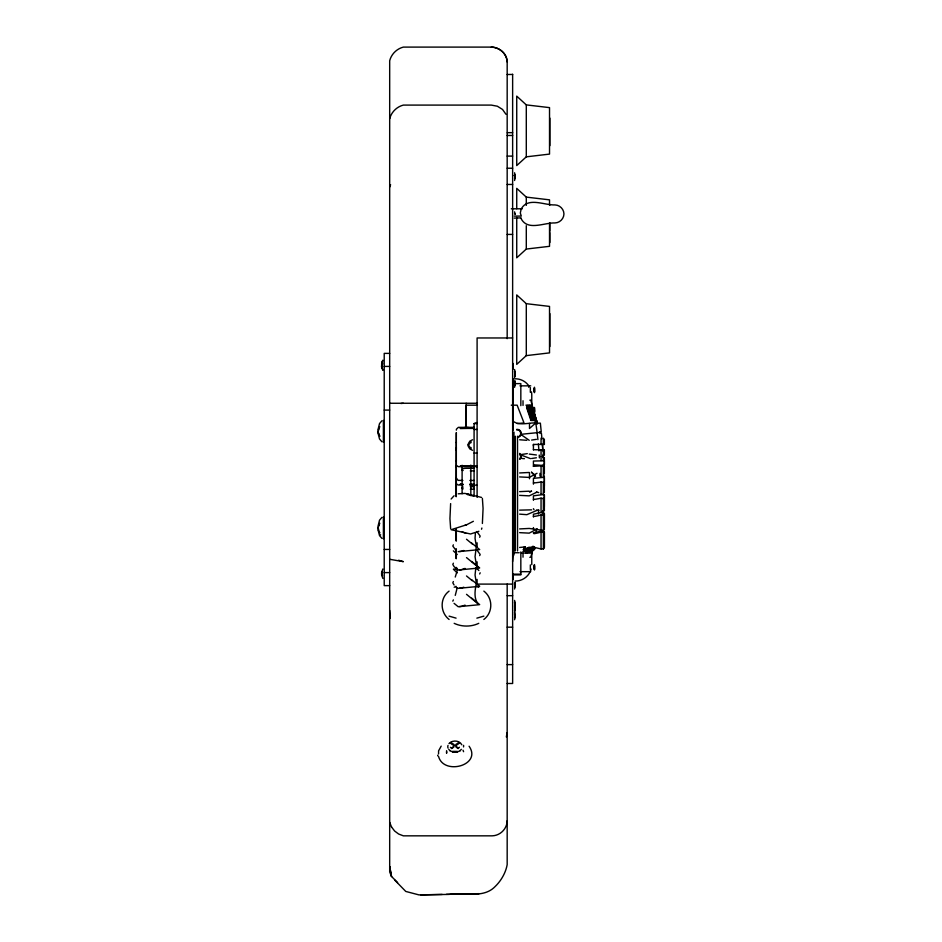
<?xml version="1.0" encoding="UTF-8"?>
<svg xmlns="http://www.w3.org/2000/svg" width="942" height="942" viewBox="0 0 942 942"><rect width="100%" height="100%" fill="white"/><g stroke="black" fill="none" stroke-linecap="round" stroke-linejoin="round"><path stroke-width="1.41" d="M465.925 428.139L466.255 405.178L477.417 405.178M533.419 532.854L541.049 531.17L543.381 531.17L544.358 532.159L544.358 547.961L543.381 548.939L541.049 548.939L533.419 547.184M533.419 466.396L534.02 464.877A46.405 13 -0.1 0 1 541.049 465.336L544.358 465.042L544.358 460.791L533.419 461.05L533.419 466.302L534.02 466.278A46.405 13 0.1 0 0 541.049 465.819L544.358 466.113L544.358 473.59M544.358 455.198L544.358 449.911L533.419 449.699M533.419 445.907L533.419 444.436M544.358 547.067L544.358 532.159M544.358 527.179L544.358 513.496L543.381 512.601L541.049 512.601L533.419 514.214L533.419 516.946M544.358 506.596L544.358 495.233L543.381 494.503L533.419 495.845L533.419 500.226M544.358 486.013L544.358 477.877L543.381 477.37L533.419 478.336L533.419 484.164M544.358 443.776L544.358 444.424L533.419 444.436L533.419 449.899M437.712 755.849L437.712 755.166M438.56 753.941L438.583 750.868L441.197 746.135M446.614 751.645L446.602 753.223L446.602 750.68M463.582 746.924L463.594 745.346M534.55 547.067L534.444 549.798L534.338 547.067M534.373 409.947C534.561 404.777 534.326 415.54 534.514 410.371M534.514 547.278L534.432 548.974L534.373 546.855M543.44 495.198L543.534 492.737M378.048 429.528L379.532 423.547L381.981 420.721M378.66 428.751L378.119 432.319L379.932 436.287M378.048 526.142L379.532 520.161L381.981 517.335M378.201 527.049L378.66 530.876L379.932 532.901M381.557 572.654L382.852 568.98M515.309 177.508L514.567 180.499M514.567 178.815L515.309 176.543L514.567 174.341M515.309 374.327L514.567 377.236M514.85 374.94L514.567 371.077M515.309 384.348L514.567 387.339M514.85 585.123L515.274 583.027M515.309 586.006L514.567 588.997M515.309 584.511L515.003 586.277M515.309 605.129L514.567 608.12M515.309 609.58L514.567 612.571M514.567 610.887L515.003 607.213M515.309 616.751L514.567 619.742M542.415 513.508L542.616 510.729M381.569 363.506L382.852 363.859M475.38 533.466L475.051 538.329L476.311 546.089M512.613 561.538L513.072 554.708M450.629 503.605L449.946 518.63L450.629 528.639M482.386 523.469L483.069 508.445L482.386 498.424M382.499 576.033L381.851 572.218M536.01 420.014L536.186 418.648L536.351 420.014M378.06 431.271L379.779 426.632M378.06 527.885L379.779 523.246M456.352 449.428L456.058 450.323M456.328 486.896L456.352 486.131M515.309 176.625L514.85 178.203M515.309 373.362L514.567 375.552M515.309 583.545L515.027 584.864M515.309 608.709L514.85 610.275M381.557 573.619L382.287 571.417M531.818 552.872L532.077 550.034L531.841 552.872L525.93 552.872M532.23 549.704L531.959 552.542L526.06 552.542M532.371 549.28L532.1 552.083L526.201 552.083M536.069 420.25L536.198 419.473L536.304 420.603M527.496 550.94L532.418 550.94L532.783 546.784M532.418 550.94L532.96 546.195M532.748 549.775L533.007 547.055M533.196 546.466L532.937 549.162L528.026 549.162M453.373 544.829L452.808 546.089L456.128 550.575M453.373 563.186L452.808 564.446L454.068 566.648L458.189 570.016L478.877 568.038M453.373 581.544L452.808 582.804L454.068 584.994M453.373 599.901L452.808 601.161M479.655 537.27L480.173 536.092L476.817 531.535M479.655 555.627L480.173 554.449L476.817 549.893M479.655 573.984L480.173 572.795M540.59 532.277L540.896 529.698M468.15 444.165L469.799 441.174L472.519 439.761M481.539 529.239L481.868 528.038M456.717 572.077L457.423 568.309M457.188 587.926L455.257 595.391M476.311 546.737L475.051 556.687L476.311 564.446M475.84 567.602L475.051 575.044L476.311 582.804M476.311 583.451C475.051 589.963 473.638 597.781 477.771 603.528M506.313 736.915L507.173 732.617M507.173 820.8C507.02 828.889 500.19 835.672 492.113 835.837L403.341 835.837L398.619 834.011L394.58 830.985L391.519 826.946M520.938 210.278L520.396 212.503A7.006 4.675 0 0 0 520.373 213.233L521.291 216.083L514.238 216.083M381.851 363.435L381.569 366.956L382.852 370.277M533.714 547.314L530.735 557.169L529.816 557.311M455.257 577.046L456.717 572.23M530.122 551.364L531.535 547.267M389.682 118.739C391.377 112.11 396.712 106.787 403.341 105.092L491.277 105.092L497.364 106.222L502.522 109.449L505.96 114.276M389.682 187.058L390.6 184.703M381.851 364.177L382.005 367.121M378.66 525.377L378.978 524.741M514.85 376.517L515.003 373.456M514.85 385.054L514.567 381.18M514.85 586.701L514.567 582.839M514.85 605.836L514.567 601.973M514.85 617.446L514.567 613.583M514.567 377.13L515.027 373.633M514.567 385.667L515.027 382.158M514.567 587.313L515.027 583.816M514.567 606.448L515.027 602.939M514.567 618.058L515.027 614.549M470.082 442.716L468.162 445.036L470.246 447.544M451.136 499.024L454.044 495.763M468.833 443.776L468.186 445.036L468.798 446.355M382.852 360.185L381.851 362.187L381.851 366.285M382.287 361.681L382.852 360.81M520.985 209.489C527.39 196.442 544.24 205.356 554.932 204.92C559.784 205.015 563.858 209.089 563.952 213.928C563.858 218.78 559.784 222.854 554.932 222.948C544.24 222.512 527.39 231.426 520.985 218.379M451.713 748.219L454.927 745.063L458.142 748.148M449.087 591.105C439.643 598.158 440.055 612.382 449.087 619.471M483.858 619.471C493.09 612.441 493.09 598.135 483.858 591.105M519.56 459.272L520.808 456.611L519.56 453.938M382.582 362.411L381.557 364.825L382.499 367.239M530.346 387.586L530.346 392.319M530.346 564.906L530.346 569.639M519.643 528.921L529.239 528.438L543.381 530.452L544.358 529.557L544.358 513.496M448.969 743.603C452.313 739.87 459.449 740.188 461.827 744.804M526.295 156.831L516.734 165.58L516.734 96.143L526.295 104.892L549.527 107.624L549.527 154.099L526.295 156.831L526.295 104.892M549.527 222.971L549.527 246.321L526.295 249.053L516.734 257.802L516.734 217.449M526.295 355.617L516.734 364.366L516.734 294.928L526.295 303.677L549.527 306.409L549.527 352.885L526.295 355.617L526.295 303.677M469.187 443.458L469.799 442.952M450.429 742.861L453.644 744.156L453.644 745.381L450.429 743.108L451.713 741.943M453.856 747.041L451.713 748.56L450.429 747.324M473.39 521.291L466.608 524.776L451.136 529.698L470.564 533.984L478.901 531.288M481.539 497.423L464.936 493.408L458.212 493.82M537.34 528.815L529.239 533.137L519.643 532.654M537.011 473.296L529.239 477.406L519.643 476.923M456.081 586.336L454.174 587.243M536.987 492.113L529.239 495.857L519.643 495.374M483.858 616.139L476.852 618.14M537.364 510.246L526.837 514.673L519.643 514.132M531.582 491.159L529.498 491.948L531.418 491.159M478.772 623.333C471.188 626.972 461.757 626.972 454.174 623.333M460.273 750.927L456.175 752.116L457.541 751.952L452.454 751.94L453.938 752.105L449.852 750.892M474.085 496.081L474.085 423.559L477.099 422.499M461.344 551.341L463.817 550.493M461.344 569.698L465.065 568.415M461.344 588.055L463.817 587.196M461.344 606.413L465.065 605.129M464.936 525.295L466.608 524.776M525.577 549.021C518.477 551.035 532.654 547.055 525.554 549.08M524.965 550.846C517.865 552.872 532.042 548.892 524.941 550.917M517.723 436.794C522.327 436.429 521.232 428.951 516.711 429.929L516.711 429.387A4.015 4.015 0 0 1 521.197 432.861A4.015 4.015 0 0 1 517.723 437.347M536.387 439.349L531.641 440.067M536.387 457.777L531.641 458.495M529.816 400.197L530.735 400.056L537.482 423.971M527.308 453.62L520.243 454.692L530.44 458.624M519.643 472.955L529.239 472.472M519.643 491.653L529.239 491.171M519.643 510.14L531.641 509.846M519.643 547.467L524.435 546.984M533.419 516.534L534.02 516.463A46.405 42.072 0.2 0 0 541.049 514.944L543.381 514.944L544.358 515.875M539.86 432.413L520.667 434.344L529.239 440.326M459.46 551.529L460.873 551.388M459.46 569.886L460.873 569.745M459.46 588.244L460.873 588.102M459.46 606.589L460.873 606.46M533.419 499.46L534.02 499.401A46.405 34.901 0.1 0 0 541.049 498.153L544.358 498.919M458.189 551.659L478.877 549.681M454.068 569.145L456.823 568.886M478.877 586.383L458.189 588.373L456.128 587.29M478.877 604.74L458.189 606.73L454.068 603.351M453.373 550.87L457.235 554.544M479.69 549.586L471.683 543.075M453.373 569.227L457.235 572.901M479.69 567.944L471.683 561.432M479.69 586.301L471.683 579.789M479.69 604.646L471.683 598.146M512.613 420.815C518.642 426.243 528.462 422.593 535.763 422.934A373.397 373.397 0 0 1 537.917 439.678M533.419 482.952L534.02 482.905A46.405 24.951 0.1 0 0 541.049 482.01L544.358 482.563M459.425 742.767L456.211 744.145L456.211 745.381L459.425 743.108L458.142 741.872M517.276 423.582L524.011 422.934L517.146 405.178L511.259 405.178M466.184 428.104L467.02 428.139M394.745 880.099L405.767 891.438L418.966 894.9L442.163 894.429M446.437 894.335L479.089 893.664M420.756 894.876L449.04 894.405C463.947 891.992 483.152 898.915 495.056 886.622C501.085 880.817 505.689 872.904 507.173 864.662L507.173 584.087M512.636 132.657L507.173 132.657L507.173 61.972C506.937 53.6 499.425 47.218 491.277 47.1L403.341 47.1C396.712 48.796 391.389 54.106 389.682 60.735L389.682 871.939L391.519 876.472L397.606 882.56M507.173 74.5L512.636 74.453M507.173 135.483L512.636 135.483M507.173 156.101L512.636 156.101M507.173 168.229L512.636 168.229M514.002 175.565L515.298 175.565L514.567 172.763M507.173 184.455L512.636 184.455M511.306 208.794L522.304 208.794M514.238 218.12L521.044 217.861M507.173 234.417L512.636 234.417M512.613 337.966L477.099 337.966L477.099 497.4M389.682 353.38L384.218 353.38L384.218 585.63L389.682 585.63M384.218 366.414L389.682 366.414M515.368 383.618L520.832 383.618L520.832 405.661M519.949 385.855L530.735 385.855M389.682 403.258L477.335 403.258M525.93 405.178L531.841 405.178L532.218 409.417M527.049 405.555L531.971 405.555L532.348 409.782M527.19 406.285L532.112 406.285L532.36 409.075M527.343 406.708L532.265 406.708L532.772 412.255M526.507 406.991L532.418 406.991L532.913 412.502M526.672 407.78L532.583 407.78L533.137 412.431M526.849 408.369L532.76 408.369M527.037 408.899L532.948 408.899L533.196 411.572M527.237 409.64L533.137 409.64L533.396 412.302M384.218 410.088L389.682 410.088M527.449 410.276L533.349 410.276L533.855 415.54M527.673 410.912L533.584 410.912L533.961 414.833M527.909 411.642L533.82 411.642L534.185 415.528M528.156 412.455L534.067 412.455L534.35 415.375M528.427 413.408L534.338 413.408L534.762 417.73M528.709 414.091L534.62 414.091L535.044 418.354M529.004 415.128L534.915 415.128L535.197 417.93M529.322 416.14L535.233 416.14L535.657 420.285M529.663 417.294L535.574 417.294L535.857 420.002M530.016 418.354L535.927 418.354L536.21 421.003M530.393 419.791L536.304 419.791L536.728 423.676M530.793 420.497L536.705 420.497L536.987 423.064M535.103 423.158L540.367 423.158L541.238 431.707L539.766 431.848L539.943 433.202L541.379 433.073L541.98 438.842M474.085 423.559L477.099 423.559M474.085 427.338L458.354 427.362L456.529 429.057A4.463 3.909 0 0 0 456.328 430.141M474.085 428.163L460.155 428.433L474.085 428.433M474.085 429.446L477.099 429.446M470.082 441.751L471.059 441.751L471.059 442.716M470.293 448.51L471.059 448.51L471.059 447.544M474.085 453.055L477.099 453.055M474.085 465.795L460.155 466.055L477.099 466.055M474.085 466.69L458.354 466.679L456.352 465.36M474.085 468.292L466.467 468.292A4.639 1.295 0 0 0 462.181 469.092A4.639 1.295 0 0 0 463.181 470.505M470.282 470.882L474.085 470.882M535.551 476.228L534.503 475.027L534.503 477.688M462.863 480.455L458.059 480.361L456.352 478.03M469.881 480.455L474.085 480.455M462.946 484.153L460.155 484.153L462.946 484.412M469.905 484.153L474.085 484.153M469.905 484.412L477.099 485.377M462.863 485.048L458.059 484.989L456.352 483.717M469.881 485.048L474.085 485.048M470.282 486.637L474.085 486.637M470.282 489.239L474.085 489.239M379.979 534.844L380.662 534.844M528.65 547.29L533.584 547.29M528.427 548.02L533.349 548.02M528.215 548.656L533.137 548.656M384.218 549.445L389.682 549.445M527.838 549.775L532.76 549.775M527.661 550.316L532.583 550.316M527.343 551.529L532.265 551.529M513.296 552.73L519.183 552.73M519.949 571.664L530.735 571.664M384.218 572.595L389.682 572.595M512.636 574.173L520.832 574.173M512.636 574.891L520.832 574.891L520.832 551.918M477.099 584.099L512.613 584.099M507.173 595.685L512.636 595.685M507.173 627.172L512.636 627.172M507.173 664.616L512.636 664.616M507.173 683.492L512.636 683.492L512.636 74.253M521.503 552.966L526.837 553.048M526.837 440.314L519.643 439.773M544.358 449.946L543.381 449.911L543.381 456.163M529.239 454.079L536.387 454.974M522.033 458.495L524.435 458.683M456.081 618.14L449.087 616.139M534.02 509.728L533.419 508.692M516.734 208.724L516.734 188.365L526.295 197.114L549.527 199.845L549.527 205.003M389.682 559.289L403.341 561.656L398.619 560.243M538.742 510.505L536.387 510.093M491.277 47.1C499.425 47.218 506.937 53.6 507.173 61.972M536.387 492.065L538.742 492.595M474.085 466.055L477.099 467.102M472.519 450.311L469.799 448.898L468.186 446.19M467.244 493.82L473.108 496.128M462.251 531.865L465.772 533.243M478.772 587.243L476.852 586.336M455.999 747.041L458.142 748.56L459.425 747.241M531.582 472.225L534.667 475.027M531.418 472.225L535.409 476.228M472.26 544.005L466.514 539.248M477.806 566.884L466.514 557.605M472.26 580.719L466.514 575.962M477.806 603.598L466.514 594.32M381.981 441.833L379.532 439.007L378.072 433.391M381.981 538.447L379.532 535.621L378.072 530.005M544.358 533.042L543.381 532.042L541.049 532.042A46.405 45.875 0.5 0 1 534.02 533.69L533.419 532.725M476.817 568.25L478.877 570.534M469.092 746.229C482.292 765.234 443.694 775.796 438.56 756.45M382.852 369.653L381.545 366.509M382.852 578.447L381.545 574.679M514.567 213.41L515.003 214.211M515.003 175.259L515.298 176.543M515.003 371.996L515.298 373.279M515.003 607.331L515.298 608.614M381.851 366.909L381.534 365.79M378.66 434.003L378.072 431.46M378.66 530.629L378.072 528.073M381.828 575.032L381.545 573.713M389.682 822.272L391.519 826.982M514.567 211.844L515.274 214.293M514.567 369.5L515.298 372.302M514.567 600.395L515.298 603.198M514.567 612.006L515.298 614.808M463.017 750.185L463.594 751.704M456.352 448.616L456.328 448.486A4.463 3.909 0 0 1 456.423 447.768M456.352 466.961L456.328 466.832A4.463 3.909 0 0 1 456.423 466.113M456.352 485.318L456.328 485.189A4.463 3.909 0 0 1 456.423 484.471M515.003 372.22L515.298 373.892M515.003 380.745L515.298 382.417M515.003 582.403L515.298 584.075M515.003 605.965L515.298 607.649M529.675 405.46L535.763 422.934L529.498 428.469L529.498 423.453M389.682 610.381L390.247 618.176M543.475 464.418L543.569 467.138M543.664 473.802L543.758 476.405M549.869 118.115L549.869 145.669M549.869 204.496L549.869 205.12M549.869 222.877L549.869 231.179M549.869 232.592L549.869 242.518M549.869 313.604L549.869 346.538M544.358 439.137L544.358 444.388L543.381 444.412L543.381 438.16M544.358 457.565L544.358 464.371M544.358 476.287L544.358 492.277M544.358 494.75L544.358 510.776M543.381 456.599L543.381 460.544M543.381 465.819L543.381 474.556M543.381 475.321L543.381 477.37M543.381 482.01L543.381 493.255M543.381 493.773L543.381 494.503M543.381 498.153L543.381 511.753M543.381 512.519L543.381 513.343M543.381 514.944L543.381 530.534M543.381 531.17L543.381 548.939M541.049 438.16L541.049 444.424M541.049 449.899L541.049 456.163M541.049 456.599L541.049 460.544M541.049 465.819L541.049 474.556M541.049 475.321L541.049 477.37M541.049 482.01L541.049 493.255M541.049 493.773L541.049 494.503M541.049 498.153L541.049 511.753M541.049 514.944L541.049 530.534M541.049 531.17L541.049 548.939M533.419 527.555L533.419 528.851M531.771 408.369L531.771 395.228A16.45 16.45 0 0 0 531.418 391.848M531.771 550.034L531.771 564.635M529.498 472.896L529.498 478.76M528.697 385.855L528.697 387.221M526.295 197.114L526.295 205.391M526.295 225.68L526.295 249.053M523.022 400.739L523.022 405.425M523.022 553.26L523.022 557.193M517.535 436.24L517.535 550.929M515.345 436.24L515.345 550.929M513.979 432.131L513.979 555.003M513.19 363.482L513.19 369.099M513.19 573.631L513.19 579.565M512.966 378.943L512.966 430.541M507.173 132.928L507.173 338.661M477.099 542.804L477.099 547.196M477.099 561.844L477.099 569.168M477.099 579.424L477.099 583.816M470.835 465.077L470.835 495.728M466.184 403.258L466.184 428.068M462.11 465.254L462.098 493.738M456.328 496.587L456.328 432.602L456.058 496.587M456.328 529.286L456.328 540.885M456.328 549.045L456.328 558.594M456.328 567.402L456.328 569.439M456.058 529.286L456.058 540.885M456.058 549.045L456.058 558.594M383.394 420.344L383.394 442.198M383.394 516.958L383.394 538.824M400.915 403.517A18.44 6.464 0 0 1 403.341 403.258M538.718 509.822A373.715 373.715 0 0 1 538.341 514.026M536.563 529.392A373.715 373.715 0 0 1 536.175 532.183M538.341 443.882A373.397 373.397 0 0 1 538.942 450.888M539.236 455.092A373.397 373.397 0 0 1 539.401 457.894M539.954 473.331A373.397 373.397 0 0 1 539.99 476.146M519.643 453.396A4.015 4.015 0 0 1 520.42 459.013M462.534 428.127A4.369 1.225 0 0 1 466.726 427.444A4.369 1.225 0 0 1 470.6 428.269M467.303 494.621A4.369 1.225 0 0 1 470.093 495.127M456.328 442.646A4.463 2.143 0 0 1 456.423 442.245M456.328 460.991A4.463 2.143 0 0 1 456.423 460.591M463.181 488.863A4.639 1.295 0 0 1 463.181 487.026M456.328 479.348A4.463 2.143 0 0 1 456.423 478.948M461.344 749.326A7.265 5.134 0 0 1 460.191 750.385M449.911 750.385A7.265 5.134 0 0 1 448.757 749.326M448.027 748.078A7.265 5.134 0 0 1 448.027 745.416M531.147 569.109A16.45 16.45 0 0 1 515.133 581.084M514.002 378.837A16.45 16.45 0 0 1 529.333 386.62M534.35 388.587L534.444 392.684L534.444 387.221L534.35 388.587M534.35 408.793L534.444 412.89L534.444 407.427L534.35 408.793M534.35 565.907L534.444 570.004L534.444 564.541L534.35 565.907M534.385 388.822C534.397 397.183 534.656 386.126 534.385 388.822M534.385 566.142C534.397 574.514 534.656 563.457 534.385 566.142M524.27 547.114L525.365 546.855L524.27 547.114M523.375 549.351L528.038 548.079L523.375 549.351M457.471 751.551L452.525 751.539L457.471 751.551M391.519 876.472L389.682 866.558L391.519 876.472M542.839 450.771L542.439 444.318L542.804 450.771M543.263 457.612L543.087 454.88L543.228 457.612"/></g></svg>
